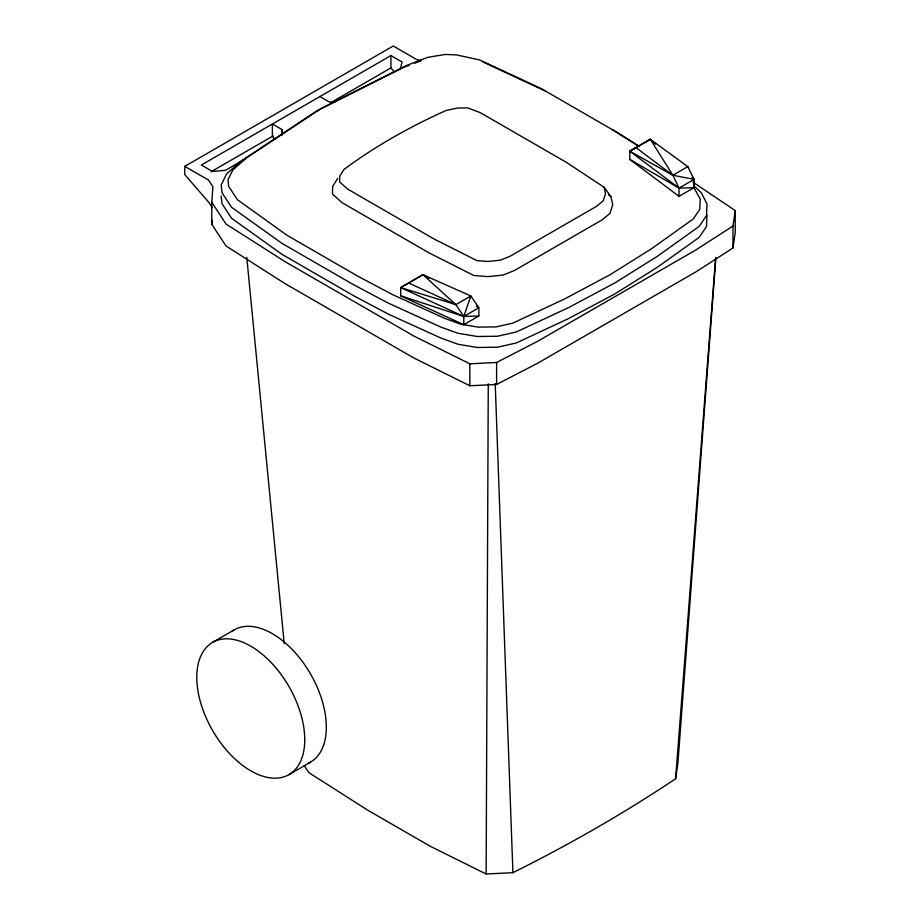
<?xml version="1.0" encoding="UTF-8"?>
<svg xmlns="http://www.w3.org/2000/svg" width="920" height="920" viewBox="0 0 920 920"><rect width="100%" height="100%" fill="white"/><g stroke="black" fill="none" stroke-linecap="round" stroke-linejoin="round"><path stroke-width="1.38" d="M715.898 257.519L677.867 763.301L675.602 778.769A1578.225 911.179 0 0 1 512.923 872.689L486.139 874L488.267 383.835M639.549 146.498L617.159 132.434L541.385 88.688L479.653 59.972L456.492 54.889L445.257 54.453L427.915 57.293L406.801 65.366L321.31 108.364L246.824 157.722L232.84 169.912L227.93 179.929L228.677 186.415L237.486 199.789L287.224 235.428L358.144 276.368L392.495 294.584L444.774 318.4L460.759 324.197L478.25 327.129L496.19 326.887L512.877 323.104L564.178 299.161L609.764 274.907L651.785 248.584L693.266 218.96L699.798 209.323L700.223 198.973L693.91 187.714L694.071 179.388L687.803 166.612L650.325 139.299L629.797 151.202L629.797 159.436L679.006 196.328L694.071 187.623L694.071 179.388L691.99 177.48M706.985 214.912L706.491 226.538L699.154 237.394L656.914 267.57L614.514 294.112L568.56 318.584L516.281 342.976L497.478 347.208L477.342 347.495L457.999 344.252L440.875 338.042L388.113 314.007L353.498 295.642L282.21 254.483L231.541 218.247L222.042 203.711L221.179 195.983M692.921 182.16L735.23 210.577L735.23 232.53L732.964 247.997L696.233 271.688L537.659 363.239L496.616 384.445L469.832 385.756L413.77 357.938L285.177 283.693L226.032 245.996L211.772 224.238L211.772 202.285L212.911 186.783L208.541 180.078L184.77 166.359L184.77 174.593L208.541 202.032L212.186 207.621M211.772 224.238L212.083 220.006M675.602 778.769L715.553 258.428M732.964 247.997L732.964 226.044L735.23 210.577M400.108 69.483L402.051 61.996L390.919 55.568L201.353 165.025L212.474 171.442L225.446 170.315L246.514 158.148M463.784 324.702L463.784 316.468L470.856 295.975L422.947 274.689L400.695 287.592L400.695 295.826L463.784 324.702L478.848 315.997L478.848 307.763L470.856 295.975L455.894 304.623L400.695 287.592L422.947 274.689L429.03 278.277M337.674 178.422L332.649 186.38L332.488 194.085L342.102 202.687L428.996 252.862L473.88 275.529L488.083 276.621L503.148 275.022L514.441 270.503L602.151 219.868L609.983 213.348L612.731 204.654L610.845 196.454L604.095 187.255L566.398 162.368L480.194 112.608L467.671 107.927L457.677 108.019L446.28 110.423A575.874 332.476 0 0 0 343.884 169.544L339.721 176.123L339.56 181.884L347.668 189.117L433.86 238.889L476.962 260.647L487.922 261.498L500.399 260.153L509.898 256.346L596.643 206.275L603.232 200.79L605.556 193.579L604.095 187.255M732.964 226.044L696.233 249.734L537.659 341.285L496.616 362.491L469.832 363.803L413.77 335.984L285.177 261.74L226.032 224.043L211.772 202.285M644.057 142.979L650.325 139.299L655.534 144.072M184.77 166.359L393.242 46L417.013 59.719L420.877 60.559M211.151 171.706L273.217 135.873M330.924 102.557L390.919 67.919L390.919 55.568M687.803 166.612L672.842 175.248L629.797 151.202L635.961 147.591L672.842 175.248L694.071 179.388L679.006 188.094L679.006 196.328M400.695 295.826L463.784 316.468L478.848 307.763L476.422 306.325M212.589 642.356L234.186 629.878M288.96 774.629L310.558 762.151M409.25 65.251L402.638 67.769L316.503 111.078L241.477 160.804L226.688 173.776L221.179 185.012L222.042 192.74L231.541 207.276L282.21 243.501L353.498 284.659L388.113 303.025L440.875 327.072L457.999 333.27L477.342 336.513L497.478 336.237L516.281 331.993L568.56 307.613L614.514 283.13L656.914 256.599L699.154 226.412L706.491 215.567L706.985 203.929L701.362 192.774L693.542 185.587M414.541 63.238L421.141 60.731M400.695 287.592L463.784 316.468L478.848 315.997M693.91 187.714L679.006 188.094L629.797 159.436M334.868 102.2L329.406 102.062L319.907 96.577M408.584 282.98L455.894 304.623L463.784 316.468M483.115 62.031L545.87 91.275M486.139 874L430.077 846.181L368.023 810.359L308.89 772.662L304.382 765.785M282.279 134.768L281.877 129.501L272.377 124.016L272.377 136.367L274.965 139.357M612.306 129.628L638.997 146.406M608.465 194.879L610.845 196.454M422.947 274.689L455.894 304.623M390.919 67.919L394.634 72.208M246.778 257.358L284.222 643.609M495.201 383.513L512.923 872.689M496.616 362.491L496.616 384.445M469.832 363.803L469.832 385.756M281.877 129.501L281.877 134.987M232.047 631.269A76.326 44.068 60 0 1 310.523 673.957A76.326 44.068 60 0 1 308.246 763.255M304.727 739.68A76.326 44.068 60 0 0 250.757 646.173A76.326 44.068 60 0 0 196.788 677.338A76.326 44.068 60 0 0 250.769 770.833A76.326 44.068 60 0 0 304.761 739.657M650.325 139.299L629.797 151.202L679.006 188.094L672.842 175.248L650.325 139.299"/></g></svg>
